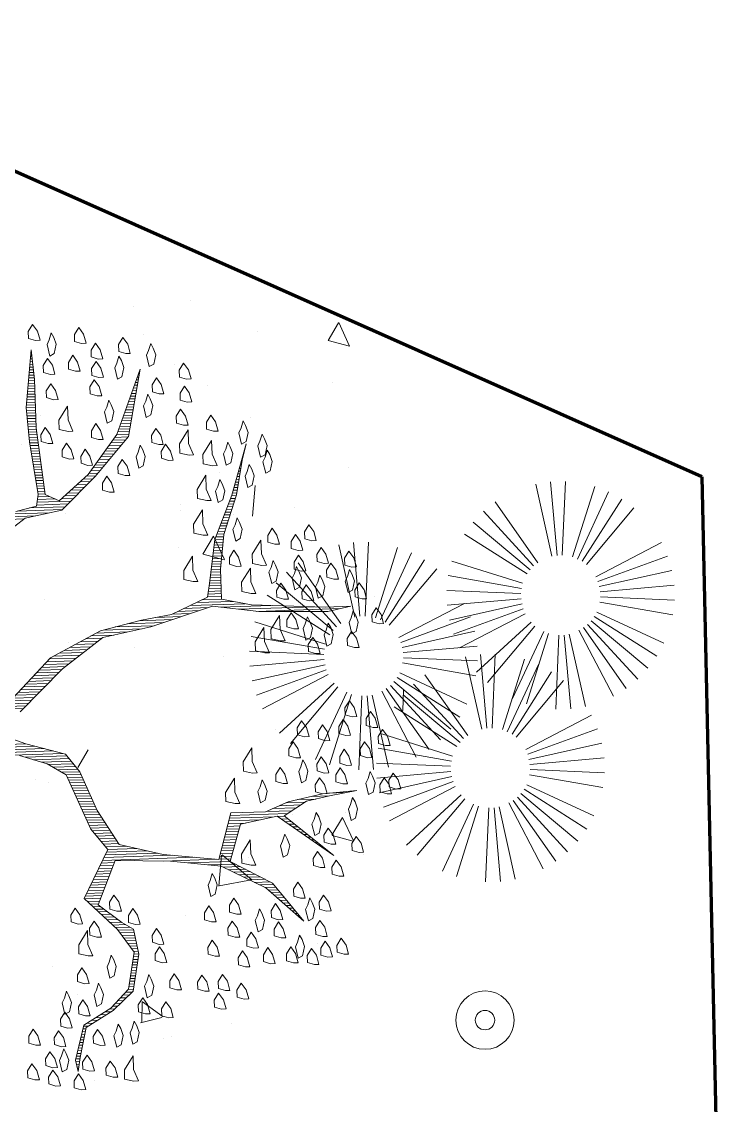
# Model space of a CAD drawing. Header units: millimetres. Extents: x 111 to 1506, y 14 to 566.
# Drawn here: x 219.06 to 220.855, y 170.075 to 172.86 of the extents above; entities that cross this region are included whole.
import ezdxf

# ---------------------------------------------------------------- set-up
doc = ezdxf.new("R2010")
doc.units = ezdxf.units.MM
for name, color, linetype, lineweight in [('ARBOLES', 78, 'Continuous', 5), ('Car', 222, 'Continuous', 13), ('PALMERAS114', 114, 'Continuous', 5)]:
    doc.layers.add(name, color=color, linetype=linetype, lineweight=lineweight)
doc.styles.add('ATTR', font='romans.shx', dxfattribs={"width": 0.8, "height": 2.52})

# ---------------------------------------------------------------- blocks, each defined once
blk = doc.blocks.new('*X16')
at = {"color": 0}
for p, q in [((17.9321, 17.9), (17.9348, 17.9)), ((17.9333, 17.91), (17.9341, 17.91)), ((17.9273, 17.86), (17.9379, 17.86)), ((17.9285, 17.87), (17.9371, 17.87)), ((17.9297, 17.88), (17.9364, 17.88)), ((17.9309, 17.89), (17.9356, 17.89)), ((17.9225, 17.82), (17.941, 17.82)), ((17.9237, 17.83), (17.9402, 17.83)), ((17.9249, 17.84), (17.9395, 17.84)), ((17.9261, 17.85), (17.9387, 17.85)), ((18.33, 17.82), (18.3316, 17.82)), ((17.9177, 17.78), (17.9423, 17.78)), ((17.9189, 17.79), (17.9423, 17.79)), ((17.9201, 17.8), (17.9423, 17.8)), ((17.9213, 17.81), (17.9418, 17.81)), ((18.3143, 17.78), (18.3234, 17.78)), ((18.3182, 17.79), (18.3254, 17.79)), ((18.3221, 17.8), (18.3275, 17.8)), ((18.3261, 17.81), (18.3296, 17.81)), ((17.9129, 17.74), (17.9423, 17.74)), ((17.9141, 17.75), (17.9423, 17.75)), ((17.9153, 17.76), (17.9423, 17.76)), ((17.9165, 17.77), (17.9423, 17.77)), ((18.2986, 17.74), (18.3151, 17.74)), ((18.3025, 17.75), (18.3171, 17.75)), ((18.3064, 17.76), (18.3192, 17.76)), ((18.3104, 17.77), (18.3213, 17.77)), ((17.9083, 17.7), (17.9423, 17.7)), ((17.9093, 17.71), (17.9423, 17.71)), ((17.9105, 17.72), (17.9423, 17.72)), ((17.9117, 17.73), (17.9423, 17.73)), ((18.2829, 17.7), (18.3068, 17.7)), ((18.2868, 17.71), (18.3089, 17.71)), ((18.2907, 17.72), (18.3109, 17.72)), ((18.2946, 17.73), (18.313, 17.73)), ((17.909, 17.69), (17.9423, 17.69)), ((17.9097, 17.68), (17.9423, 17.68)), ((17.9103, 17.67), (17.9423, 17.67)), ((17.911, 17.66), (17.9423, 17.66)), ((18.2671, 17.66), (18.2985, 17.66)), ((18.2711, 17.67), (18.3006, 17.67)), ((18.275, 17.68), (18.3027, 17.68)), ((18.2789, 17.69), (18.3047, 17.69)), ((17.9117, 17.65), (17.9423, 17.65)), ((17.9123, 17.64), (17.9423, 17.64)), ((17.913, 17.63), (17.9423, 17.63)), ((17.9137, 17.62), (17.9428, 17.62)), ((18.2514, 17.62), (18.2903, 17.62)), ((18.2554, 17.63), (18.2923, 17.63)), ((18.2593, 17.64), (18.2944, 17.64)), ((18.2632, 17.65), (18.2965, 17.65)), ((17.9143, 17.61), (17.9438, 17.61)), ((17.915, 17.6), (17.9448, 17.6)), ((17.9157, 17.59), (17.9459, 17.59)), ((17.9163, 17.58), (17.9469, 17.58)), ((18.2317, 17.58), (18.2805, 17.58)), ((18.2394, 17.59), (18.284, 17.59)), ((18.2436, 17.6), (18.2861, 17.6)), ((18.2475, 17.61), (18.2882, 17.61)), ((17.9172, 17.57), (17.9479, 17.57)), ((17.9186, 17.56), (17.949, 17.56)), ((17.9199, 17.55), (17.95, 17.55)), ((17.9212, 17.54), (17.951, 17.54)), ((18.2011, 17.54), (18.2452, 17.54)), ((18.2088, 17.55), (18.254, 17.55)), ((18.2164, 17.56), (18.2628, 17.56)), ((18.2241, 17.57), (18.2717, 17.57)), ((17.9225, 17.53), (17.9521, 17.53)), ((17.9238, 17.52), (17.9531, 17.52)), ((17.9251, 17.51), (17.9541, 17.51)), ((17.9264, 17.5), (17.9552, 17.5)), ((18.1706, 17.5), (18.2099, 17.5)), ((18.1782, 17.51), (18.2187, 17.51)), ((18.1858, 17.52), (18.2276, 17.52)), ((18.1935, 17.53), (18.2364, 17.53)), ((18.7035, 17.5), (18.7048, 17.5)), ((18.7067, 17.51), (18.7077, 17.51)), ((18.7099, 17.52), (18.7105, 17.52)), ((18.7131, 17.53), (18.7134, 17.53)), ((17.9277, 17.49), (17.9562, 17.49)), ((17.929, 17.48), (17.9572, 17.48)), ((17.9303, 17.47), (17.9583, 17.47)), ((17.9316, 17.46), (17.9593, 17.46)), ((18.14, 17.46), (18.1746, 17.46)), ((18.1476, 17.47), (18.1834, 17.47)), ((18.1553, 17.48), (18.1923, 17.48)), ((18.1629, 17.49), (18.2011, 17.49)), ((18.6908, 17.46), (18.6951, 17.46)), ((18.694, 17.47), (18.6971, 17.47)), ((18.6971, 17.48), (18.6991, 17.48)), ((18.7003, 17.49), (18.7019, 17.49)), ((17.9329, 17.45), (17.9604, 17.45)), ((17.9342, 17.44), (17.9614, 17.44)), ((17.9355, 17.43), (17.9624, 17.43)), ((17.9368, 17.42), (17.9635, 17.42)), ((18.0985, 17.42), (18.136, 17.42)), ((18.1103, 17.43), (18.1467, 17.43)), ((18.1221, 17.44), (18.157, 17.44)), ((18.1323, 17.45), (18.1658, 17.45)), ((18.6781, 17.42), (18.6871, 17.42)), ((18.6812, 17.43), (18.6891, 17.43)), ((18.6844, 17.44), (18.6911, 17.44)), ((18.6876, 17.45), (18.6931, 17.45)), ((17.9381, 17.41), (17.9645, 17.41)), ((17.9394, 17.4), (17.9655, 17.4)), ((17.9407, 17.39), (17.9666, 17.39)), ((17.942, 17.38), (17.9676, 17.38)), ((18.0512, 17.38), (18.0931, 17.38)), ((18.063, 17.39), (18.1038, 17.39)), ((18.0748, 17.4), (18.1146, 17.4)), ((18.0867, 17.41), (18.1253, 17.41)), ((18.6653, 17.38), (18.6791, 17.38)), ((18.6685, 17.39), (18.6811, 17.39)), ((18.6717, 17.4), (18.6831, 17.4)), ((18.6749, 17.41), (18.6851, 17.41)), ((17.9347, 17.34), (18.0503, 17.34)), ((17.9367, 17.35), (18.061, 17.35)), ((17.9387, 17.36), (18.004, 17.36)), ((17.9407, 17.37), (17.984, 17.37)), ((18.0276, 17.36), (18.0717, 17.36)), ((18.0394, 17.37), (18.0824, 17.37)), ((18.6513, 17.34), (18.6692, 17.34)), ((18.6555, 17.35), (18.6727, 17.35)), ((18.659, 17.36), (18.6751, 17.36)), ((18.6621, 17.37), (18.6771, 17.37)), ((17.8387, 17.3), (17.9283, 17.3)), ((17.8487, 17.31), (17.9816, 17.31)), ((17.8637, 17.32), (18.0288, 17.32)), ((17.9087, 17.33), (18.0396, 17.33)), ((18.6345, 17.3), (18.6551, 17.3)), ((18.6387, 17.31), (18.6586, 17.31)), ((18.6429, 17.32), (18.6621, 17.32)), ((18.6471, 17.33), (18.6656, 17.33)), ((17.8287, 17.29), (17.887, 17.29)), ((18.6176, 17.26), (18.6409, 17.26)), ((18.6218, 17.27), (18.6445, 17.27)), ((18.626, 17.28), (18.648, 17.28)), ((18.6303, 17.29), (18.6515, 17.29)), ((18.6008, 17.22), (18.6268, 17.22)), ((18.605, 17.23), (18.6303, 17.23)), ((18.6092, 17.24), (18.6339, 17.24)), ((18.6134, 17.25), (18.6374, 17.25)), ((18.5868, 17.18), (18.6189, 17.18)), ((18.5884, 17.19), (18.6202, 17.19)), ((18.5924, 17.2), (18.6215, 17.2)), ((18.5966, 17.21), (18.6233, 17.21)), ((18.5805, 17.14), (18.6135, 17.14)), ((18.5821, 17.15), (18.6149, 17.15)), ((18.5837, 17.16), (18.6162, 17.16)), ((18.5853, 17.17), (18.6175, 17.17)), ((18.5742, 17.1), (18.6082, 17.1)), ((18.5758, 17.11), (18.6095, 17.11)), ((18.5774, 17.12), (18.6109, 17.12)), ((18.5789, 17.13), (18.6122, 17.13)), ((18.5679, 17.06), (18.6056, 17.06)), ((18.5695, 17.07), (18.6056, 17.07)), ((18.571, 17.08), (18.6056, 17.08)), ((18.5726, 17.09), (18.6069, 17.09)), ((18.5615, 17.02), (18.6056, 17.02)), ((18.5632, 17.03), (18.6056, 17.03)), ((18.5647, 17.04), (18.6056, 17.04)), ((18.5663, 17.05), (18.6056, 17.05)), ((18.5548, 16.98), (18.6056, 16.98)), ((18.5565, 16.99), (18.6056, 16.99)), ((18.5582, 17), (18.6056, 17)), ((18.5598, 17.01), (18.6056, 17.01)), ((18.4668, 16.94), (18.5567, 16.94)), ((18.4896, 16.95), (18.6918, 16.95)), ((18.5125, 16.96), (18.6485, 16.96)), ((18.5353, 16.97), (18.6056, 16.97)), ((18.6009, 16.94), (18.7864, 16.94)), ((18.2995, 16.9), (18.4217, 16.9)), ((18.3608, 16.91), (18.4555, 16.91)), ((18.4211, 16.92), (18.4892, 16.92)), ((18.4439, 16.93), (18.523, 16.93)), ((18.6675, 16.93), (18.9464, 16.93)), ((18.7342, 16.92), (19.0449, 16.92)), ((18.1392, 16.86), (18.2561, 16.86)), ((18.1645, 16.87), (18.3086, 16.87)), ((18.2095, 16.88), (18.3542, 16.88)), ((18.2545, 16.89), (18.388, 16.89)), ((18.0592, 16.82), (18.1324, 16.82)), ((18.0792, 16.83), (18.1463, 16.83)), ((18.0992, 16.84), (18.1601, 16.84)), ((18.1192, 16.85), (18.2036, 16.85)), ((17.9792, 16.78), (18.0771, 16.78)), ((17.9992, 16.79), (18.0909, 16.79)), ((18.0192, 16.8), (18.1047, 16.8)), ((18.0392, 16.81), (18.1186, 16.81)), ((17.9335, 16.74), (18.0217, 16.74)), ((17.9435, 16.75), (18.0355, 16.75)), ((17.9535, 16.76), (18.0494, 16.76)), ((17.9635, 16.77), (18.0632, 16.77)), ((17.8935, 16.7), (17.9768, 16.7)), ((17.9035, 16.71), (17.9873, 16.71)), ((17.9135, 16.72), (17.9979, 16.72)), ((17.9235, 16.73), (18.0084, 16.73)), ((17.8535, 16.66), (17.9345, 16.66)), ((17.8635, 16.67), (17.9451, 16.67)), ((17.8735, 16.68), (17.9556, 16.68)), ((17.8835, 16.69), (17.9662, 16.69)), ((17.7031, 16.62), (17.8923, 16.62)), ((17.8235, 16.63), (17.9029, 16.63)), ((17.8335, 16.64), (17.9134, 16.64)), ((17.8435, 16.65), (17.924, 16.65)), ((17.7034, 16.61), (17.8818, 16.61)), ((17.7037, 16.6), (17.8712, 16.6)), ((17.7041, 16.59), (17.8606, 16.59)), ((17.687, 16.46), (17.8649, 16.46)), ((17.6822, 16.43), (17.9666, 16.43)), ((17.6839, 16.44), (17.9326, 16.44)), ((17.6855, 16.45), (17.8986, 16.45)), ((17.8145, 16.42), (18.0006, 16.42)), ((17.8617, 16.41), (18.0157, 16.41)), ((17.8916, 16.4), (18.0232, 16.4)), ((17.9216, 16.39), (18.0307, 16.39)), ((17.9473, 16.38), (18.0382, 16.38)), ((17.9633, 16.37), (18.0457, 16.37)), ((17.9793, 16.36), (18.0532, 16.36)), ((17.9953, 16.35), (18.0607, 16.35)), ((18.0106, 16.34), (18.0651, 16.34)), ((18.0147, 16.33), (18.0692, 16.33)), ((18.0189, 16.32), (18.0733, 16.32)), ((18.0231, 16.31), (18.0774, 16.31)), ((18.0272, 16.3), (18.0816, 16.3)), ((18.0314, 16.29), (18.0857, 16.29)), ((18.0356, 16.28), (18.0898, 16.28)), ((18.0397, 16.27), (18.0939, 16.27)), ((18.0439, 16.26), (18.098, 16.26)), ((18.0481, 16.25), (18.1021, 16.25)), ((18.0522, 16.24), (18.1063, 16.24)), ((18.0564, 16.23), (18.1104, 16.23)), ((18.0606, 16.22), (18.1145, 16.22)), ((18.8615, 16.22), (18.9295, 16.22)), ((18.9115, 16.23), (18.9795, 16.23)), ((18.9759, 16.24), (19.0395, 16.24)), ((18.0647, 16.21), (18.1186, 16.21)), ((18.0689, 16.2), (18.1236, 16.2)), ((18.0731, 16.19), (18.1296, 16.19)), ((18.0772, 16.18), (18.1356, 16.18)), ((18.7441, 16.18), (18.8396, 16.18)), ((18.7691, 16.19), (18.8563, 16.19)), ((18.7941, 16.2), (18.873, 16.2)), ((18.8191, 16.21), (18.8896, 16.21)), ((18.0814, 16.17), (18.1416, 16.17)), ((18.0856, 16.16), (18.1476, 16.16)), ((18.0897, 16.15), (18.1536, 16.15)), ((18.0939, 16.14), (18.1596, 16.14)), ((18.6024, 16.14), (18.6667, 16.14)), ((18.6054, 16.15), (18.7201, 16.15)), ((18.6084, 16.16), (18.7734, 16.16)), ((18.6114, 16.17), (18.823, 16.17)), ((18.7869, 16.16), (18.812, 16.16)), ((18.8002, 16.15), (18.8237, 16.15)), ((18.8135, 16.14), (18.8354, 16.14)), ((18.1004, 16.13), (18.1656, 16.13)), ((18.1082, 16.12), (18.1716, 16.12)), ((18.116, 16.11), (18.1776, 16.11)), ((18.1237, 16.1), (18.1836, 16.1)), ((18.5904, 16.1), (18.6367, 16.1)), ((18.5934, 16.11), (18.6398, 16.11)), ((18.5964, 16.12), (18.6429, 16.12)), ((18.5994, 16.13), (18.6461, 16.13)), ((18.8269, 16.13), (18.847, 16.13)), ((18.8402, 16.12), (18.8587, 16.12)), ((18.8535, 16.11), (18.8704, 16.11)), ((18.8669, 16.1), (18.882, 16.1)), ((18.1315, 16.09), (18.1896, 16.09)), ((18.1393, 16.08), (18.1956, 16.08)), ((18.1471, 16.07), (18.2239, 16.07)), ((18.1549, 16.06), (18.2619, 16.06)), ((18.5784, 16.06), (18.6242, 16.06)), ((18.5814, 16.07), (18.6273, 16.07)), ((18.5844, 16.08), (18.6304, 16.08)), ((18.5874, 16.09), (18.6336, 16.09)), ((18.8802, 16.09), (18.8937, 16.09)), ((18.8935, 16.08), (18.9054, 16.08)), ((18.9069, 16.07), (18.917, 16.07)), ((18.9202, 16.06), (18.9287, 16.06)), ((18.1339, 16.02), (18.4746, 16.02)), ((18.1392, 16.03), (18.3946, 16.03)), ((18.1444, 16.04), (18.3379, 16.04)), ((18.1497, 16.05), (18.2999, 16.05)), ((18.5664, 16.02), (18.6117, 16.02)), ((18.5694, 16.03), (18.6148, 16.03)), ((18.5724, 16.04), (18.6179, 16.04)), ((18.5754, 16.05), (18.6211, 16.05)), ((18.9335, 16.05), (18.9404, 16.05)), ((18.9469, 16.04), (18.952, 16.04)), ((18.9602, 16.03), (18.9637, 16.03)), ((18.9735, 16.02), (18.9754, 16.02)), ((18.113, 15.98), (18.1646, 15.98)), ((18.1182, 15.99), (18.1688, 15.99)), ((18.1235, 16), (18.173, 16)), ((18.1287, 16.01), (18.1773, 16.01)), ((18.3591, 16.01), (18.5546, 16.01)), ((18.4501, 16), (18.6064, 16)), ((18.5234, 15.99), (18.6244, 15.99)), ((18.5634, 16.01), (18.6086, 16.01)), ((18.5781, 15.98), (18.6424, 15.98)), ((18.9869, 16.01), (18.987, 16.01)), ((18.092, 15.94), (18.1478, 15.94)), ((18.0973, 15.95), (18.152, 15.95)), ((18.1025, 15.96), (18.1562, 15.96)), ((18.1077, 15.97), (18.1604, 15.97)), ((18.5971, 15.97), (18.6604, 15.97)), ((18.6161, 15.96), (18.6784, 15.96)), ((18.6351, 15.95), (18.6964, 15.95)), ((18.6541, 15.94), (18.7144, 15.94)), ((18.0711, 15.9), (18.1309, 15.9)), ((18.0763, 15.91), (18.1351, 15.91)), ((18.0816, 15.92), (18.1394, 15.92)), ((18.0868, 15.93), (18.1436, 15.93)), ((18.6731, 15.93), (18.7324, 15.93)), ((18.6921, 15.92), (18.7504, 15.92)), ((18.7111, 15.91), (18.7628, 15.91)), ((18.7301, 15.9), (18.7704, 15.9)), ((18.0627, 15.88), (18.1225, 15.88)), ((18.0658, 15.89), (18.1267, 15.89)), ((18.0727, 15.87), (18.1183, 15.87)), ((18.0827, 15.86), (18.1141, 15.86)), ((18.7421, 15.89), (18.7781, 15.89)), ((18.7528, 15.88), (18.7857, 15.88)), ((18.7634, 15.87), (18.7934, 15.87)), ((18.7741, 15.86), (18.801, 15.86)), ((18.0927, 15.85), (18.1197, 15.85)), ((18.1027, 15.84), (18.1322, 15.84)), ((18.1127, 15.83), (18.1447, 15.83)), ((18.1227, 15.82), (18.1572, 15.82)), ((18.7848, 15.85), (18.8087, 15.85)), ((18.7954, 15.84), (18.8163, 15.84)), ((18.8061, 15.83), (18.824, 15.83)), ((18.8168, 15.82), (18.8316, 15.82)), ((18.1327, 15.81), (18.1697, 15.81)), ((18.1427, 15.8), (18.1822, 15.8)), ((18.1527, 15.79), (18.1947, 15.79)), ((18.1627, 15.78), (18.2105, 15.78)), ((18.8274, 15.81), (18.8393, 15.81)), ((18.8381, 15.8), (18.8469, 15.8)), ((18.8488, 15.79), (18.8545, 15.79)), ((18.8594, 15.78), (18.8622, 15.78)), ((18.1727, 15.77), (18.2271, 15.77)), ((18.182, 15.76), (18.2403, 15.76)), ((18.189, 15.75), (18.2422, 15.75)), ((18.196, 15.74), (18.244, 15.74)), ((18.203, 15.73), (18.2458, 15.73)), ((18.21, 15.72), (18.2476, 15.72)), ((18.217, 15.71), (18.2494, 15.71)), ((18.224, 15.7), (18.2512, 15.7)), ((18.231, 15.69), (18.2531, 15.69)), ((18.2367, 15.66), (18.2553, 15.66)), ((18.238, 15.68), (18.2549, 15.68)), ((18.2385, 15.67), (18.2567, 15.67)), ((18.2292, 15.62), (18.2478, 15.62)), ((18.231, 15.63), (18.2497, 15.63)), ((18.2329, 15.64), (18.2515, 15.64)), ((18.2348, 15.65), (18.2534, 15.65)), ((18.2217, 15.58), (18.2403, 15.58)), ((18.2235, 15.59), (18.2422, 15.59)), ((18.2254, 15.6), (18.244, 15.6)), ((18.2273, 15.61), (18.2459, 15.61)), ((18.2132, 15.54), (18.2328, 15.54)), ((18.216, 15.55), (18.2347, 15.55)), ((18.2179, 15.56), (18.2365, 15.56)), ((18.2198, 15.57), (18.2384, 15.57)), ((18.1732, 15.5), (18.1946, 15.5)), ((18.1832, 15.51), (18.2059, 15.51)), ((18.1932, 15.52), (18.2171, 15.52)), ((18.2032, 15.53), (18.2284, 15.53)), ((18.1238, 15.46), (18.1468, 15.46)), ((18.1409, 15.47), (18.1609, 15.47)), ((18.1532, 15.48), (18.1721, 15.48)), ((18.1632, 15.49), (18.1834, 15.49)), ((18.0552, 15.42), (18.0783, 15.42)), ((18.0723, 15.43), (18.0954, 15.43)), ((18.0895, 15.44), (18.1126, 15.44)), ((18.1066, 15.45), (18.1297, 15.45)), ((18.0353, 15.38), (18.047, 15.38)), ((18.038, 15.39), (18.0493, 15.39)), ((18.0407, 15.4), (18.0516, 15.4)), ((18.0433, 15.41), (18.0611, 15.41)), ((18.0247, 15.34), (18.0378, 15.34)), ((18.0273, 15.35), (18.0401, 15.35)), ((18.03, 15.36), (18.0424, 15.36)), ((18.0327, 15.37), (18.0447, 15.37)), ((18.014, 15.3), (18.0286, 15.3)), ((18.0167, 15.31), (18.0309, 15.31)), ((18.0193, 15.32), (18.0332, 15.32)), ((18.022, 15.33), (18.0355, 15.33)), ((18.0113, 15.29), (18.0265, 15.29)), ((18.0115, 15.28), (18.0249, 15.28)), ((18.0135, 15.27), (18.0232, 15.27)), ((18.0155, 15.26), (18.0215, 15.26)), ((18.0175, 15.25), (18.0199, 15.25))]:
    blk.add_line(p, q, dxfattribs=at)
blk = doc.blocks.new('E1E')
at = {"layer": 'ARBOLES', "ltscale": 0.2}
for p, q in [((94.9941, 59.1844), (94.9941, 59.1844)), ((95.1485, 59.1133), (95.1485, 59.1133)), ((94.8455, 58.9854), (94.8455, 58.9854)), ((94.8241, 58.9714), (94.8241, 58.9714)), ((94.928, 58.9668), (94.8733, 58.9268)), ((94.948, 58.9033), (94.9254, 58.9629)), ((95.1411, 58.9598), (95.1411, 58.9598)), ((94.9473, 58.9039), (94.8701, 58.9236)), ((95.2463, 58.9074), (95.2463, 58.9074)), ((94.6676, 58.8635), (94.6676, 58.8635)), ((94.9236, 58.6057), (94.9236, 58.6057)), ((94.5138, 58.5333), (94.5138, 58.5333)), ((94.8624, 58.4826), (94.7765, 58.4282)), ((94.8909, 58.3921), (94.8631, 58.4837)), ((95.1355, 58.5085), (95.1355, 58.5085)), ((94.6865, 58.4581), (94.6865, 58.4581)), ((95.013, 58.4632), (95.013, 58.4632)), ((95.2104, 58.4729), (95.2104, 58.4729)), ((94.8895, 58.3905), (94.7758, 58.4277)), ((95.4709, 58.3857), (95.4709, 58.3857)), ((95.5121, 58.3932), (95.5121, 58.3932)), ((94.811, 58.3666), (94.811, 58.3666)), ((94.8922, 58.3418), (94.8922, 58.3418)), ((95.3957, 58.2452), (95.4049, 58.3083)), ((94.4865, 58.2246), (94.4865, 58.2246)), ((94.5882, 58.1432), (94.5302, 58.1979)), ((94.5977, 58.207), (94.5304, 58.1986)), ((94.5888, 58.1437), (94.598, 58.2068)), ((94.7363, 58.1935), (94.7363, 58.1935)), ((94.5867, 58.1273), (94.5867, 58.1273)), ((94.8833, 57.9689), (94.8833, 57.9689)), ((95.5753, 57.9605), (95.5753, 57.9605)), ((95.3825, 57.8989), (95.3825, 57.8989)), ((95.6956, 57.8639), (95.6956, 57.8639)), ((95.1169, 57.82), (95.1169, 57.82)), ((94.5376, 57.7708), (94.5376, 57.7708)), ((94.5622, 57.7074), (94.5397, 57.767)), ((94.7808, 57.7703), (94.7808, 57.7703)), ((94.9516, 57.6149), (94.9516, 57.6149)), ((95.7341, 57.5948), (95.7341, 57.5948)), ((95.2942, 57.551), (95.227, 57.5425)), ((95.2854, 57.4877), (95.2946, 57.5508)), ((95.3729, 57.5622), (95.3729, 57.5622)), ((95.2847, 57.4872), (95.2267, 57.5419)), ((94.7552, 57.4724), (94.7552, 57.4724)), ((95.4096, 57.4529), (95.4096, 57.4529)), ((95.9403, 57.448), (95.9403, 57.448)), ((95.4163, 57.4332), (95.4163, 57.4332)), ((95.2247, 57.2935), (95.1969, 57.385)), ((95.2543, 57.4023), (95.2543, 57.4023)), ((95.0851, 57.311), (95.0851, 57.311)), ((95.7535, 57.3323), (95.7535, 57.3323)), ((95.9202, 57.3422), (95.9202, 57.3422)), ((95.3415, 57.2983), (95.3415, 57.2983)), ((94.9776, 57.1326), (94.9776, 57.1326)), ((96.0455, 57.1319), (96.0455, 57.1319)), ((95.3165, 57.1024), (95.3165, 57.1024)), ((95.4768, 57.0625), (95.4768, 57.0625)), ((95.5976, 57.0405), (95.5976, 57.0405)), ((95.721, 56.99), (95.721, 56.99)), ((95.1247, 56.908), (95.1247, 56.908)), ((95.7812, 56.9208), (95.7812, 56.9208)), ((95.3965, 56.8481), (95.3965, 56.8481)), ((95.6238, 56.8379), (95.6238, 56.8379)), ((95.1744, 56.7297), (95.1164, 56.7844)), ((95.1839, 56.7935), (95.1166, 56.785)), ((95.175, 56.7302), (95.1842, 56.7933)), ((95.072, 56.7062), (95.072, 56.7062))]:
    blk.add_line(p, q, dxfattribs=at)
for points in [[(95.5861, 58.3417), (95.4965, 58.333), (95.43, 58.3423), (95.2954, 58.4695), (95.2238, 58.5077), (95.2346, 58.6762), (95.103, 58.7267), (95.0285, 58.7715), (95.0017, 58.8842), (95.0305, 58.9594), (95.0883, 59.0397), (95.0709, 59.1488), (95.0499, 59.1785), (95.0608, 59.1365), (95.0789, 59.0433), (95.0211, 58.963), (94.9858, 58.8849), (95.0126, 58.7722), (95.0574, 58.7064), (95.0987, 58.7014), (95.1869, 58.6783), (95.1899, 58.5316), (95.0309, 58.4686), (94.8791, 58.4244), (94.7266, 58.4344), (94.579, 58.4856), (94.7128, 58.4127), (94.8589, 58.3998), (94.8727, 58.2812), (94.7773, 58.2154), (94.5691, 58.2629), (94.7578, 58.2067), (94.7101, 58.1387), (94.6509, 58.0967), (94.5786, 58.049), (94.6733, 58.0989), (94.7622, 58.1619), (94.8156, 58.2168), (94.9132, 58.2603), (94.8943, 58.4077), (95.0591, 58.4577), (95.1971, 58.4802), (95.2991, 58.4087), (95.3939, 58.3185), (95.4561, 58.2838), (95.5811, 58.3005), (95.6577, 58.3035)], [(95.6347, 58.2152), (95.5632, 58.0431), (95.4838, 57.9065), (95.3588, 57.8196), (95.2064, 57.6894), (95.0676, 57.651), (94.8696, 57.5706), (94.8103, 57.5286), (94.8819, 57.5605), (95.0958, 57.6402), (95.189, 57.6583), (95.2267, 57.5738), (95.2571, 57.4704), (95.2673, 57.3425), (95.2913, 57.2362), (95.2985, 57.1849), (95.2803, 57.3482), (95.2773, 57.495), (95.2418, 57.6273), (95.231, 57.6692), (95.3147, 57.761), (95.3935, 57.8117), (95.499, 57.8898), (95.6102, 58.0251), (95.6715, 58.1849)], [(95.9075, 57.76), (95.8454, 57.6544), (95.75, 57.5886), (95.693, 57.4541), (95.6447, 57.3001), (95.6897, 57.0941), (95.6801, 57.308), (95.7154, 57.4563), (95.7681, 57.5655), (95.8158, 57.5633), (95.9193, 57.3834), (95.9802, 57.2468), (96.0243, 57.1651), (95.9714, 57.3364), (95.9215, 57.4311), (95.8354, 57.572), (95.8274, 57.6074), (95.8801, 57.6465)]]:
    blk.add_lwpolyline(points, dxfattribs=at)
for points in [[(95.1648, 59.253), (95.1872, 59.2552), (95.1959, 59.2357), (95.1915, 59.2104), (95.1698, 59.2241), (95.1518, 59.2472)], [(95.0202, 59.2276), (95.0426, 59.2298), (95.0513, 59.2103), (95.047, 59.185), (95.0253, 59.1987), (95.0072, 59.2218)], [(95.0975, 59.2464), (95.1199, 59.2486), (95.1286, 59.2291), (95.1243, 59.2038), (95.1026, 59.2175), (95.0845, 59.2407)], [(95.1157, 59.1532), (95.1164, 59.1691), (95.0954, 59.1987), (95.0853, 59.1864), (95.0904, 59.1575), (95.1056, 59.1409), (95.1179, 59.1308)], [(95.1272, 59.1973), (95.1496, 59.1995), (95.1583, 59.18), (95.154, 59.1547), (95.1323, 59.1684), (95.1142, 59.1915)], [(94.9436, 59.1545), (94.966, 59.1567), (94.9747, 59.1372), (94.9704, 59.1119), (94.9487, 59.1256), (94.9306, 59.1487)], [(95.0174, 59.164), (95.0398, 59.1662), (95.0485, 59.1467), (95.0441, 59.1213), (95.0224, 59.1351), (95.0044, 59.1582)], [(95.2017, 59.1525), (95.2241, 59.1547), (95.2328, 59.1352), (95.2285, 59.1099), (95.2068, 59.1236), (95.1887, 59.1468)], [(94.8793, 59.1415), (94.9082, 59.1466), (94.9198, 59.1205), (94.9112, 59.0699), (94.8938, 59.109), (94.8663, 59.1357)], [(95.1273, 59.1272), (95.1497, 59.1294), (95.1584, 59.1099), (95.154, 59.0846), (95.1323, 59.0983), (95.1143, 59.1214)], [(94.9885, 59.0187), (94.9893, 59.0346), (94.9683, 59.0642), (94.9582, 59.0519), (94.9632, 59.023), (94.9784, 59.0064), (94.9907, 58.9963)], [(95.0167, 59.078), (95.0391, 59.0801), (95.0478, 59.0606), (95.0435, 59.0353), (95.0218, 59.049), (95.0037, 59.0722)], [(95.1309, 59.0665), (95.1533, 59.0687), (95.162, 59.0491), (95.1577, 59.0238), (95.136, 59.0376), (95.1179, 59.0607)], [(94.9459, 58.9919), (94.9466, 59.0078), (94.9256, 59.0374), (94.9155, 59.0251), (94.9206, 58.9962), (94.9358, 58.9796), (94.9481, 58.9695)], [(95.1751, 58.9848), (95.1758, 59.0007), (95.1548, 59.0303), (95.1447, 59.018), (95.1498, 58.9891), (95.165, 58.9725), (95.1773, 58.9624)], [(95.0934, 59.0108), (95.1158, 59.013), (95.1245, 58.9935), (95.1201, 58.9681), (95.0985, 58.9819), (95.0804, 59.005)], [(95.0927, 58.9248), (95.0934, 58.9407), (95.0724, 58.9703), (95.0623, 58.958), (95.0674, 58.9291), (95.0826, 58.9125), (95.0949, 58.9023)], [(94.8534, 58.9195), (94.8758, 58.9217), (94.8845, 58.9022), (94.8802, 58.8769), (94.8585, 58.8906), (94.8404, 58.9137)], [(94.9243, 58.9355), (94.9467, 58.9377), (94.9554, 58.9182), (94.951, 58.8928), (94.9294, 58.9066), (94.9113, 58.9297)], [(95.1339, 58.9197), (95.1563, 58.9219), (95.165, 58.9024), (95.1607, 58.8771), (95.139, 58.8908), (95.1209, 58.9139)], [(94.9583, 58.8415), (94.959, 58.8574), (94.938, 58.8871), (94.9279, 58.8748), (94.933, 58.8458), (94.9482, 58.8292), (94.9605, 58.8191)], [(95.0884, 58.8293), (95.0892, 58.8452), (95.0682, 58.8749), (95.0581, 58.8626), (95.0631, 58.8336), (95.0783, 58.817), (95.0906, 58.8069)], [(94.7125, 58.8334), (94.7349, 58.8356), (94.7436, 58.8161), (94.7393, 58.7908), (94.7176, 58.8045), (94.6995, 58.8276)], [(94.8622, 58.8299), (94.8846, 58.8321), (94.8933, 58.8126), (94.889, 58.7873), (94.8673, 58.801), (94.8492, 58.8241)], [(95.1557, 58.8359), (95.1846, 58.841), (95.1962, 58.8149), (95.1875, 58.7643), (95.1701, 58.8034), (95.1427, 58.8301)], [(94.7812, 58.8016), (94.8036, 58.8038), (94.8123, 58.7843), (94.808, 58.759), (94.7863, 58.7727), (94.7682, 58.7959)], [(94.6591, 58.7784), (94.6815, 58.7806), (94.6902, 58.7611), (94.6859, 58.7358), (94.6642, 58.7495), (94.6461, 58.7726)], [(94.7227, 58.7756), (94.7451, 58.7778), (94.7538, 58.7583), (94.7495, 58.7329), (94.7278, 58.7467), (94.7097, 58.7698)], [(94.936, 58.7692), (94.9584, 58.7714), (94.9671, 58.7519), (94.9627, 58.7266), (94.941, 58.7403), (94.9229, 58.7634)], [(95.1528, 58.7723), (95.1752, 58.7744), (95.1839, 58.7549), (95.1796, 58.7296), (95.1579, 58.7434), (95.1398, 58.7665)], [(95.2222, 58.7564), (95.2446, 58.7586), (95.2533, 58.7391), (95.249, 58.7138), (95.2273, 58.7275), (95.2092, 58.7506)], [(94.9656, 58.7201), (94.988, 58.7223), (94.9967, 58.7028), (94.9924, 58.6775), (94.9707, 58.6912), (94.9526, 58.7143)], [(94.6931, 58.6845), (94.7155, 58.6867), (94.7242, 58.6671), (94.7199, 58.6418), (94.6982, 58.6556), (94.6801, 58.6787)], [(94.7922, 58.6896), (94.8146, 58.6918), (94.8233, 58.6723), (94.8189, 58.647), (94.7972, 58.6607), (94.7791, 58.6838)], [(95.0567, 58.6905), (95.0791, 58.6927), (95.0878, 58.6732), (95.0835, 58.6479), (95.0618, 58.6616), (95.0437, 58.6847)], [(95.1261, 58.6747), (95.1485, 58.6768), (95.1572, 58.6573), (95.1529, 58.632), (95.1312, 58.6457), (95.1131, 58.6689)], [(94.5594, 58.6172), (94.5818, 58.6193), (94.5905, 58.5998), (94.5862, 58.5745), (94.5645, 58.5882), (94.5464, 58.6114)], [(94.6245, 58.6461), (94.6469, 58.6483), (94.6556, 58.6288), (94.6513, 58.6035), (94.6296, 58.6172), (94.6115, 58.6403)], [(94.6903, 58.6209), (94.7127, 58.623), (94.7214, 58.6035), (94.7171, 58.5782), (94.6954, 58.5919), (94.6773, 58.6151)], [(94.498, 58.5976), (94.5204, 58.5998), (94.5291, 58.5803), (94.5248, 58.555), (94.5031, 58.5687), (94.485, 58.5918)], [(94.5725, 58.5528), (94.5732, 58.5687), (94.5522, 58.5984), (94.5421, 58.5861), (94.5472, 58.5571), (94.5624, 58.5405), (94.5747, 58.5304)], [(94.7568, 58.6115), (94.7792, 58.6137), (94.7879, 58.5942), (94.7836, 58.5689), (94.7619, 58.5826), (94.7438, 58.6057)], [(94.8421, 58.5949), (94.8645, 58.5971), (94.8732, 58.5776), (94.8689, 58.5523), (94.8472, 58.566), (94.8291, 58.5891)], [(94.4677, 58.5607), (94.4901, 58.5629), (94.4988, 58.5434), (94.4944, 58.5181), (94.4728, 58.5318), (94.4547, 58.5549)], [(94.6238, 58.5601), (94.6462, 58.5623), (94.6549, 58.5428), (94.6506, 58.5175), (94.6289, 58.5312), (94.6108, 58.5543)], [(94.7178, 58.524), (94.7185, 58.5399), (94.6975, 58.5695), (94.6874, 58.5572), (94.6925, 58.5283), (94.7077, 58.5117), (94.72, 58.5016)], [(94.425, 58.5339), (94.4474, 58.5361), (94.4561, 58.5166), (94.4518, 58.4913), (94.4301, 58.505), (94.412, 58.5281)], [(94.7792, 58.5436), (94.8017, 58.5458), (94.8103, 58.5262), (94.806, 58.5009), (94.7843, 58.5147), (94.7662, 58.5378)], [(94.8942, 58.4779), (94.8949, 58.4938), (94.874, 58.5234), (94.8638, 58.5111), (94.8689, 58.4822), (94.8841, 58.4656), (94.8964, 58.4555)], [(94.5067, 58.508), (94.5292, 58.5101), (94.5378, 58.4906), (94.5335, 58.4653), (94.5118, 58.479), (94.4937, 58.5022)], [(94.6535, 58.511), (94.6759, 58.5131), (94.6846, 58.4936), (94.6803, 58.4683), (94.6586, 58.482), (94.6405, 58.5052)], [(94.5863, 58.4343), (94.587, 58.4502), (94.566, 58.4798), (94.5559, 58.4675), (94.561, 58.4386), (94.5762, 58.422), (94.5885, 58.4119)], [(94.5256, 58.4306), (94.548, 58.4328), (94.5567, 58.4133), (94.5524, 58.388), (94.5307, 58.4017), (94.5126, 58.4248)], [(94.6145, 58.4235), (94.6369, 58.4256), (94.6456, 58.4061), (94.6413, 58.3808), (94.6196, 58.3945), (94.6015, 58.4177)], [(94.7945, 58.3867), (94.8235, 58.3918), (94.835, 58.3658), (94.8264, 58.3152), (94.809, 58.3542), (94.7815, 58.3809)], [(94.53, 58.3157), (94.5524, 58.3179), (94.5611, 58.2984), (94.5568, 58.2731), (94.5351, 58.2868), (94.517, 58.3099)], [(94.5936, 58.3128), (94.616, 58.315), (94.6247, 58.2955), (94.6204, 58.2702), (94.5987, 58.2839), (94.5806, 58.307)], [(94.7324, 58.2811), (94.7332, 58.297), (94.7122, 58.3267), (94.7021, 58.3144), (94.7071, 58.2854), (94.7223, 58.2688), (94.7346, 58.2587)], [(94.5004, 58.2246), (94.5228, 58.2268), (94.5315, 58.2072), (94.5272, 58.1819), (94.5055, 58.1957), (94.4874, 58.2188)], [(94.5901, 58.2333), (94.6125, 58.2355), (94.6212, 58.216), (94.6168, 58.1907), (94.5952, 58.2044), (94.5771, 58.2275)], [(94.6675, 58.182), (94.6682, 58.1979), (94.6472, 58.2276), (94.6371, 58.2153), (94.6422, 58.1864), (94.6573, 58.1697), (94.6696, 58.1596)], [(94.9118, 58.2285), (94.9407, 58.2336), (94.9523, 58.2075), (94.9436, 58.1569), (94.9262, 58.196), (94.8988, 58.2227)], [(94.8605, 58.1511), (94.8612, 58.167), (94.8402, 58.1966), (94.8301, 58.1843), (94.8352, 58.1554), (94.8504, 58.1388), (94.8627, 58.1287)], [(94.5808, 58.0967), (94.5815, 58.1126), (94.5605, 58.1422), (94.5504, 58.1299), (94.5555, 58.101), (94.5707, 58.0844), (94.583, 58.0743)], [(94.7983, 58.1156), (94.8208, 58.1178), (94.8294, 58.0983), (94.8251, 58.073), (94.8034, 58.0867), (94.7853, 58.1098)], [(94.8974, 58.1208), (94.9263, 58.1258), (94.9379, 58.0998), (94.9292, 58.0492), (94.9119, 58.0882), (94.8844, 58.115)], [(94.6733, 58.0989), (94.6957, 58.1011), (94.7044, 58.0816), (94.7001, 58.0563), (94.6784, 58.07), (94.6603, 58.0931)], [(94.7666, 58.0469), (94.7673, 58.0628), (94.7463, 58.0925), (94.7362, 58.0802), (94.7413, 58.0512), (94.7565, 58.0346), (94.7688, 58.0245)], [(94.5606, 58.002), (94.5613, 58.0179), (94.5403, 58.0475), (94.5302, 58.0352), (94.5353, 58.0063), (94.5505, 57.9897), (94.5628, 57.9796)], [(94.6263, 58.0468), (94.6488, 58.049), (94.6574, 58.0295), (94.6531, 58.0042), (94.6314, 58.0179), (94.6133, 58.041)], [(94.4883, 58.0243), (94.5107, 58.0265), (94.5194, 58.007), (94.5151, 57.9817), (94.4934, 57.9954), (94.4753, 58.0185)], [(94.6929, 58.0375), (94.7153, 58.0397), (94.724, 58.0202), (94.7196, 57.9948), (94.6979, 58.0086), (94.6799, 58.0317)], [(94.7912, 58.0267), (94.8136, 58.0289), (94.8223, 58.0094), (94.818, 57.9841), (94.7963, 57.9978), (94.7782, 58.0209)], [(94.4681, 57.9997), (94.4905, 58.0019), (94.4992, 57.9824), (94.4948, 57.9571), (94.4732, 57.9708), (94.4551, 57.9939)], [(94.6365, 57.989), (94.6589, 57.9912), (94.6676, 57.9717), (94.6633, 57.9464), (94.6416, 57.9601), (94.6235, 57.9832)], [(94.7912, 57.9566), (94.8136, 57.9588), (94.8223, 57.9393), (94.818, 57.914), (94.7963, 57.9277), (94.7782, 57.9508)], [(94.5867, 57.9434), (94.6091, 57.9456), (94.6178, 57.9261), (94.6134, 57.9008), (94.5917, 57.9145), (94.5737, 57.9376)], [(94.7269, 57.9435), (94.7493, 57.9457), (94.758, 57.9262), (94.7537, 57.9009), (94.732, 57.9146), (94.7139, 57.9377)], [(94.5491, 57.8877), (94.5715, 57.8899), (94.5802, 57.8704), (94.5759, 57.8451), (94.5542, 57.8588), (94.5361, 57.8819)], [(94.6742, 57.9045), (94.6966, 57.9066), (94.7053, 57.8871), (94.7009, 57.8618), (94.6792, 57.8755), (94.6612, 57.8987)], [(94.6048, 57.8502), (94.6272, 57.8524), (94.6359, 57.8329), (94.6316, 57.8076), (94.6099, 57.8213), (94.5918, 57.8444)], [(94.6778, 57.8437), (94.7002, 57.8459), (94.7089, 57.8264), (94.7046, 57.8011), (94.6829, 57.8148), (94.6648, 57.8379)], [(95.0025, 57.7623), (95.0314, 57.7674), (95.0429, 57.7413), (95.0343, 57.6907), (95.0169, 57.7298), (94.9894, 57.7565)], [(94.9714, 57.7095), (95.0003, 57.7146), (95.0119, 57.6885), (95.0033, 57.6379), (94.9859, 57.677), (94.9584, 57.7037)], [(94.8565, 57.7051), (94.8789, 57.7072), (94.8876, 57.6877), (94.8832, 57.6624), (94.8616, 57.6761), (94.8435, 57.6993)], [(94.7517, 57.6428), (94.7741, 57.645), (94.7828, 57.6255), (94.7785, 57.6002), (94.7568, 57.6139), (94.7387, 57.637)], [(94.8529, 57.6255), (94.8536, 57.6414), (94.8326, 57.6711), (94.8225, 57.6588), (94.8276, 57.6299), (94.8428, 57.6132), (94.8551, 57.6031)], [(94.9201, 57.6321), (94.9208, 57.648), (94.8999, 57.6776), (94.8898, 57.6653), (94.8948, 57.6364), (94.91, 57.6198), (94.9223, 57.6097)], [(94.9469, 57.6596), (94.9693, 57.6618), (94.978, 57.6423), (94.9736, 57.6169), (94.9519, 57.6307), (94.9339, 57.6538)], [(95.2902, 57.641), (95.3192, 57.6461), (95.3307, 57.6201), (95.3221, 57.5695), (95.3047, 57.6085), (95.2772, 57.6352)], [(95.1103, 57.6076), (95.1392, 57.6127), (95.1508, 57.5867), (95.1421, 57.5361), (95.1248, 57.5751), (95.0973, 57.6019)], [(94.7959, 57.5612), (94.7966, 57.5771), (94.7756, 57.6067), (94.7655, 57.5944), (94.7705, 57.5655), (94.7857, 57.5489), (94.798, 57.5388)], [(95.0105, 57.5866), (95.0329, 57.5888), (95.0416, 57.5693), (95.0373, 57.544), (95.0156, 57.5577), (94.9975, 57.5808)], [(94.7091, 57.5459), (94.7315, 57.5481), (94.7402, 57.5286), (94.7359, 57.5033), (94.7142, 57.517), (94.6961, 57.5401)], [(94.9361, 57.5613), (94.9585, 57.5634), (94.9672, 57.5439), (94.9629, 57.5186), (94.9412, 57.5323), (94.9231, 57.5555)], [(95.0099, 57.5006), (95.0106, 57.5165), (94.9896, 57.5461), (94.9795, 57.5338), (94.9846, 57.5049), (94.9998, 57.4883), (95.0121, 57.4782)], [(95.0836, 57.51), (95.0843, 57.5259), (95.0633, 57.5556), (95.0532, 57.5433), (95.0583, 57.5144), (95.0735, 57.4977), (95.0858, 57.4876)], [(95.1841, 57.547), (95.2065, 57.5492), (95.2151, 57.5296), (95.2108, 57.5043), (95.1891, 57.5181), (95.171, 57.5412)], [(94.9332, 57.4976), (94.934, 57.5135), (94.913, 57.5432), (94.9029, 57.5309), (94.9079, 57.502), (94.9231, 57.4853), (94.9354, 57.4752)], [(95.1125, 57.5151), (95.1414, 57.5202), (95.153, 57.4942), (95.1444, 57.4436), (95.127, 57.4826), (95.0995, 57.5093)], [(94.7865, 57.4946), (94.8089, 57.4968), (94.8176, 57.4773), (94.8133, 57.452), (94.7916, 57.4657), (94.7735, 57.4889)], [(94.8545, 57.447), (94.8552, 57.4629), (94.8342, 57.4925), (94.8241, 57.4802), (94.8292, 57.4513), (94.8444, 57.4347), (94.8567, 57.4246)], [(94.9933, 57.4854), (95.0157, 57.4876), (95.0243, 57.4681), (95.02, 57.4428), (94.9983, 57.4565), (94.9802, 57.4796)], [(95.3157, 57.4965), (95.3446, 57.5015), (95.3561, 57.4755), (95.3475, 57.4249), (95.3301, 57.4639), (95.3026, 57.4907)], [(95.6337, 57.4822), (95.6561, 57.4844), (95.6648, 57.4649), (95.6605, 57.4396), (95.6388, 57.4533), (95.6207, 57.4764)], [(94.8906, 57.4709), (94.913, 57.4731), (94.9217, 57.4535), (94.9174, 57.4282), (94.8957, 57.442), (94.8776, 57.4651)], [(95.2362, 57.4299), (95.2369, 57.4458), (95.2159, 57.4754), (95.2058, 57.4631), (95.2109, 57.4342), (95.2261, 57.4176), (95.2384, 57.4075)], [(94.8531, 57.4152), (94.8755, 57.4174), (94.8842, 57.3978), (94.8798, 57.3725), (94.8581, 57.3863), (94.8401, 57.4094)], [(94.9369, 57.4369), (94.9593, 57.4391), (94.968, 57.4196), (94.9637, 57.3943), (94.942, 57.408), (94.9239, 57.4311)], [(95.0258, 57.4298), (95.0482, 57.4319), (95.0569, 57.4124), (95.0526, 57.3871), (95.0309, 57.4008), (95.0128, 57.424)], [(95.0996, 57.4392), (95.122, 57.4414), (95.1306, 57.4219), (95.1263, 57.3966), (95.1046, 57.4103), (95.0865, 57.4334)], [(95.6085, 57.4164), (95.6309, 57.4186), (95.6396, 57.3991), (95.6353, 57.3738), (95.6136, 57.3875), (95.5955, 57.4106)], [(95.727, 57.4302), (95.7494, 57.4324), (95.7581, 57.4129), (95.7538, 57.3876), (95.7321, 57.4013), (95.714, 57.4245)], [(95.7877, 57.4339), (95.8102, 57.4361), (95.8188, 57.4166), (95.8145, 57.3913), (95.7928, 57.405), (95.7747, 57.4281)], [(95.8666, 57.4144), (95.889, 57.4166), (95.8976, 57.3971), (95.8933, 57.3718), (95.8716, 57.3855), (95.8535, 57.4086)], [(94.9984, 57.3864), (95.0208, 57.3885), (95.0295, 57.369), (95.0252, 57.3437), (95.0035, 57.3575), (94.9854, 57.3806)], [(95.3309, 57.3396), (95.3317, 57.3555), (95.3107, 57.3851), (95.3006, 57.3728), (95.3056, 57.3439), (95.3208, 57.3273), (95.3331, 57.3172)], [(95.3461, 57.3931), (95.375, 57.3982), (95.3866, 57.3722), (95.3779, 57.3216), (95.3606, 57.3606), (95.3331, 57.3873)], [(95.5984, 57.334), (95.5991, 57.3499), (95.5781, 57.3795), (95.568, 57.3672), (95.5731, 57.3383), (95.5883, 57.3217), (95.6006, 57.3116)], [(95.7264, 57.3442), (95.7488, 57.3464), (95.7575, 57.3269), (95.7531, 57.3016), (95.7314, 57.3153), (95.7134, 57.3384)], [(95.8225, 57.3559), (95.8514, 57.3609), (95.863, 57.3349), (95.8544, 57.2843), (95.837, 57.3233), (95.8095, 57.3501)], [(95.5023, 57.3224), (95.5247, 57.3246), (95.5334, 57.305), (95.5291, 57.2797), (95.5074, 57.2935), (95.4893, 57.3166)], [(95.2638, 57.2629), (95.2645, 57.2788), (95.2435, 57.3085), (95.2334, 57.2962), (95.2385, 57.2673), (95.2537, 57.2506), (95.266, 57.2405)], [(95.37, 57.2869), (95.3989, 57.2919), (95.4105, 57.2659), (95.4019, 57.2153), (95.3845, 57.2543), (95.357, 57.2811)], [(95.4495, 57.2833), (95.4785, 57.2884), (95.49, 57.2624), (95.4814, 57.2118), (95.464, 57.2508), (95.4365, 57.2775)], [(95.5486, 57.2884), (95.571, 57.2906), (95.5797, 57.2711), (95.5753, 57.2458), (95.5537, 57.2595), (95.5356, 57.2826)], [(95.7409, 57.2416), (95.7416, 57.2575), (95.7206, 57.2871), (95.7105, 57.2748), (95.7156, 57.2459), (95.7308, 57.2293), (95.7431, 57.2192)], [(95.9021, 57.2822), (95.9245, 57.2844), (95.9332, 57.2648), (95.9288, 57.2395), (95.9071, 57.2533), (95.8891, 57.2764)], [(95.2291, 57.2007), (95.2298, 57.2166), (95.2088, 57.2463), (95.1987, 57.234), (95.2038, 57.2051), (95.219, 57.1884), (95.2313, 57.1783)], [(95.3513, 57.224), (95.352, 57.2399), (95.331, 57.2695), (95.3209, 57.2572), (95.326, 57.2283), (95.3412, 57.2117), (95.3535, 57.2015)], [(95.6361, 57.1793), (95.6368, 57.1952), (95.6158, 57.2249), (95.6057, 57.2126), (95.6108, 57.1837), (95.626, 57.167), (95.6383, 57.1569)], [(95.7814, 57.2206), (95.8038, 57.2228), (95.8125, 57.2033), (95.8082, 57.178), (95.7865, 57.1917), (95.7684, 57.2149)], [(95.9404, 57.2135), (95.9628, 57.2157), (95.9715, 57.1962), (95.9672, 57.1709), (95.9455, 57.1846), (95.9274, 57.2077)], [(95.2624, 57.161), (95.2631, 57.1769), (95.2421, 57.2065), (95.232, 57.1942), (95.2371, 57.1653), (95.2523, 57.1487), (95.2646, 57.1386)], [(95.3318, 57.1451), (95.3325, 57.1611), (95.3115, 57.1907), (95.3014, 57.1784), (95.3065, 57.1495), (95.3217, 57.1329), (95.334, 57.1227)], [(95.407, 57.1864), (95.4294, 57.1886), (95.4381, 57.1691), (95.4337, 57.1438), (95.412, 57.1575), (95.3939, 57.1806)], [(95.5002, 57.2045), (95.5226, 57.2067), (95.5313, 57.1872), (95.527, 57.1619), (95.5053, 57.1756), (95.4872, 57.1988)], [(95.8718, 57.1752), (95.8942, 57.1773), (95.9029, 57.1578), (95.8986, 57.1325), (95.8769, 57.1463), (95.8588, 57.1694)], [(95.6058, 57.1424), (95.6282, 57.1446), (95.6369, 57.1251), (95.6326, 57.0998), (95.6109, 57.1135), (95.5928, 57.1367)], [(95.7634, 57.1035), (95.7641, 57.1194), (95.7431, 57.149), (95.733, 57.1368), (95.7381, 57.1078), (95.7533, 57.0912), (95.7656, 57.0811)], [(95.7981, 57.1657), (95.8205, 57.1679), (95.8292, 57.1484), (95.8248, 57.1231), (95.8031, 57.1368), (95.785, 57.1599)], [(95.9839, 57.116), (95.9846, 57.1319), (95.9636, 57.1615), (95.9535, 57.1492), (95.9586, 57.1203), (95.9738, 57.1037), (95.9861, 57.0936)], [(95.5162, 57.1337), (95.5386, 57.1359), (95.5472, 57.1164), (95.5429, 57.0911), (95.5212, 57.1048), (95.5031, 57.1279)], [(95.8212, 57.1137), (95.8436, 57.1159), (95.8523, 57.0964), (95.848, 57.071), (95.8263, 57.0848), (95.8082, 57.1079)], [(96.0229, 57.1333), (96.0453, 57.1355), (96.054, 57.116), (96.0497, 57.0907), (96.028, 57.1044), (96.0099, 57.1275)], [(95.6868, 57.0305), (95.6875, 57.0464), (95.6666, 57.076), (95.6564, 57.0637), (95.6615, 57.0348), (95.6767, 57.0182), (95.689, 57.008)], [(95.887, 57.0884), (95.9094, 57.0906), (95.9181, 57.0711), (95.9138, 57.0458), (95.8921, 57.0595), (95.874, 57.0826)], [(95.5451, 57.0687), (95.5675, 57.0709), (95.5762, 57.0513), (95.5719, 57.026), (95.5502, 57.0398), (95.5321, 57.0629)], [(95.749, 57.0659), (95.7714, 57.0681), (95.7801, 57.0486), (95.7757, 57.0233), (95.7541, 57.037), (95.736, 57.0601)]]:
    blk.add_lwpolyline(points, close=True, dxfattribs=at)
at = {"layer": 'ARBOLES', "ltscale": 0.2, "xscale": 0.8372139817761642, "yscale": 0.8372139817761642, "zscale": 0.8372139817761642, "rotation": 204.0028523145856}
blk.add_blockref('*X16', (103.6395, 76.9735), dxfattribs=at)
blk = doc.blocks.new('EVG7')
for p, q in [((-3.91, 19.67), (-9.01, 58.4)), ((1.55, 19.67), (6.65, 58.4)), ((-9.21, 18.3), (-24.14, 54.35)), ((-6.59, 19.1), (-16.71, 56.87)), ((4.23, 19.1), (14.35, 56.87)), ((6.85, 18.3), (21.78, 54.35)), ((-13.82, 15.38), (-37.7, 46.51)), ((-11.62, 16.99), (-31.18, 50.87)), ((9.26, 16.99), (28.82, 50.87)), ((-16, 13.74), (-43.6, 41.34)), ((-17.84, 11.7), (-48.78, 35.44)), ((15.48, 11.7), (46.42, 35.44)), ((17.04, 9.43), (50.78, 28.91)), ((-20.59, 6.96), (-56.61, 21.87)), ((18.24, 6.96), (54.25, 21.87)), ((-21.61, 4.39), (-59.13, 14.44)), ((19.8, 1.68), (58.31, 6.74)), ((-22.19, -1.09), (-61.18, -1.09)), ((-22.16, -3.85), (-60.66, -8.92)), ((19.8, -3.85), (58.31, -8.92)), ((19.83, -1.09), (58.82, -1.09)), ((-20.59, -9.13), (-56.61, -24.05)), ((19.25, -6.56), (56.78, -16.62)), ((-19.4, -11.61), (-53.14, -31.09)), ((-17.84, -13.87), (-48.78, -37.61)), ((13.64, -15.91), (41.25, -43.51)), ((15.48, -13.87), (46.42, -37.61)), ((-13.82, -17.56), (-37.7, -48.69)), ((-11.62, -19.17), (-31.18, -53.05)), ((-9.21, -20.47), (-24.14, -56.52)), ((-6.59, -21.27), (-16.71, -59.04)), ((-3.91, -21.84), (-9.01, -60.57)), ((-1.18, -22.12), (-1.18, -61.09)), ((4.23, -21.27), (14.35, -59.04)), ((6.85, -20.47), (21.78, -56.52)), ((9.26, -19.17), (28.82, -53.05)), ((11.46, -17.56), (35.35, -48.69))]:
    blk.add_line(p, q)
at = {"style": 'ATTR', "width": 0.8, "flags": 9}
blk.add_attdef('ESTCODE', (0, 0), '', height=0.7, dxfattribs=at)

msp = doc.modelspace()

# ---------------------------------------------------------------- linework, layer by layer
at = {"lineweight": 100, "ltscale": 1000}
for q in [(218.17746, 172.86045), (220.85538, 169.51613)]:
    msp.add_line((220.80817, 171.69019), q, dxfattribs=at)
at = {"layer": 'Car'}
for radius in [0.075, 0.025]:
    msp.add_circle((220.25082, 170.29413), radius, dxfattribs=at)

# ---------------------------------------------------------------- block references
at = {"layer": 'ARBOLES', "color": 0, "xscale": 0.8310831642732954, "yscale": 0.8310831642732954, "zscale": 0.8310831642732954, "rotation": 157.9147716791316}
msp.add_blockref('E1E', (310.89596, 186.03497), dxfattribs=at)
at = {"layer": 'PALMERAS114', "extrusion": (0, 0, -1), "xscale": -0.004880888891868356, "yscale": 0.004880888891718753, "zscale": -0.004880888891868356, "rotation": 294.9205878507973}
for p in [(-220.44261, 171.39376), (-219.93631, 171.23727), (-220.26248, 170.94982)]:
    msp.add_blockref('EVG7', p, dxfattribs=at)

doc.saveas('drawing.dxf')
